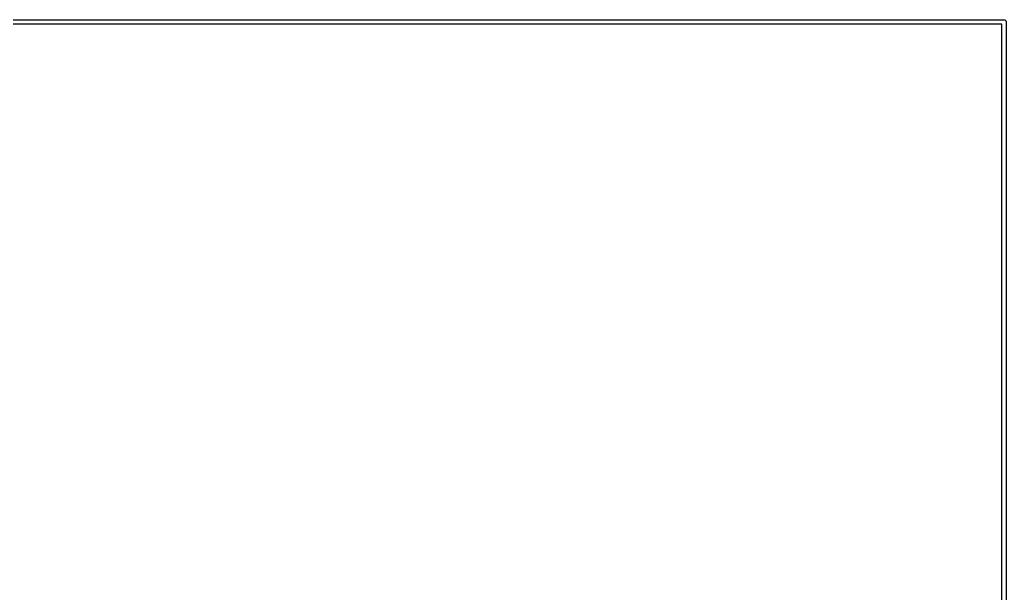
# Model space of a CAD drawing. Extents: x 1 to 169, y -122 to 5.
# Drawn here: x 125.52 to 160.07, y -75 to -54.92 of the extents above; entities that cross this region are included whole.
import ezdxf

# ---------------------------------------------------------------- set-up
doc = ezdxf.new("R2010")
doc.units = 0
doc.header["$MEASUREMENT"] = 0
doc.layers.add('BLACK', color=7, linetype='CONTINUOUS')

msp = doc.modelspace()

# ---------------------------------------------------------------- linework, layer by layer
at = {"layer": 'BLACK', "linetype": 'CONTINUOUS'}
for p, q in [((90.0037, -54.925), (159.996, -54.925)), ((159.996, -54.925), (160, -54.9246)), ((160, -54.9246), (160.004, -54.925)), ((160.004, -54.925), (160.015, -54.9261)), ((160.015, -54.9261), (160.029, -54.9304)), ((160.029, -54.9304), (160.042, -54.9373)), ((159.925, -55.075), (90.075, -55.075)), ((159.925, -94.925), (159.925, -55.075)), ((160.042, -54.9373), (160.053, -54.9467)), ((160.053, -54.9467), (160.063, -54.9581)), ((160.063, -54.9581), (160.07, -54.9712)), ((160.07, -54.9712), (160.074, -54.9853)), ((160.074, -54.9853), (160.075, -55)), ((160.075, -55), (160.075, -55.0037)), ((160.075, -55.0037), (160.075, -94.9963))]:
    msp.add_line(p, q, dxfattribs=at)

doc.saveas('drawing.dxf')
